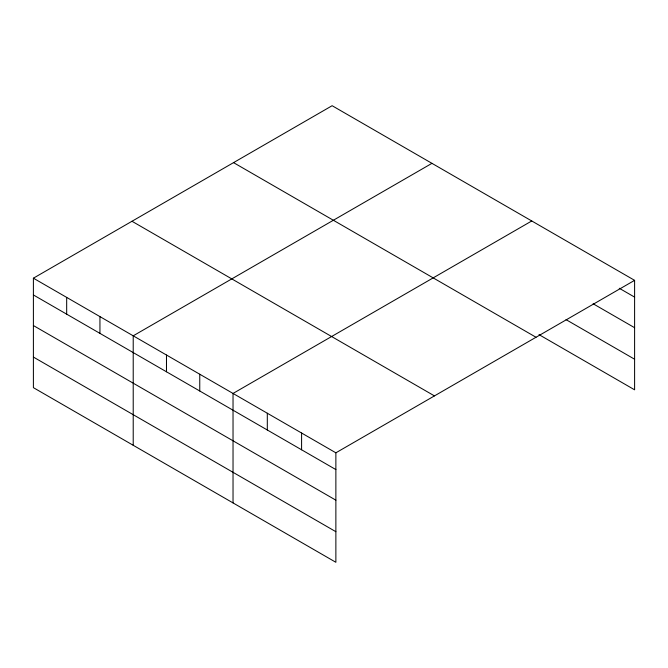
<?xml version="1.0" encoding="UTF-8"?>
<svg xmlns="http://www.w3.org/2000/svg" width="668" height="668" viewBox="0 0 668 668"><rect width="100%" height="100%" fill="white"/><g stroke="black" fill="none" stroke-linecap="round" stroke-linejoin="round"><path stroke-width="1" d="M33.4 278.189L335.87 452.812L335.87 562.289L33.4 387.657L33.4 278.189L332.13 105.711L634.6 280.343L634.6 389.811L538.976 334.61M431.945 163.343L133.216 335.812L133.216 445.289M531.761 220.966L233.032 393.444L233.032 502.912M335.87 452.812L634.6 280.343M619.261 288.259L634.6 297.11M593.1 303.748L634.6 327.704M566.038 319.638L634.6 359.225M233.549 162.633L536.02 337.256M131.98 221.267L434.45 395.899M33.4 294.955L335.87 469.579M33.4 325.55L335.87 500.173M33.4 357.063L335.87 531.695M301.585 433.023L301.585 449.789M267.309 413.233L267.309 430M199.757 374.23L199.757 390.997M166.482 355.025L166.482 371.792M99.941 316.607L99.941 333.374M66.675 297.394L66.675 314.16"/></g></svg>
